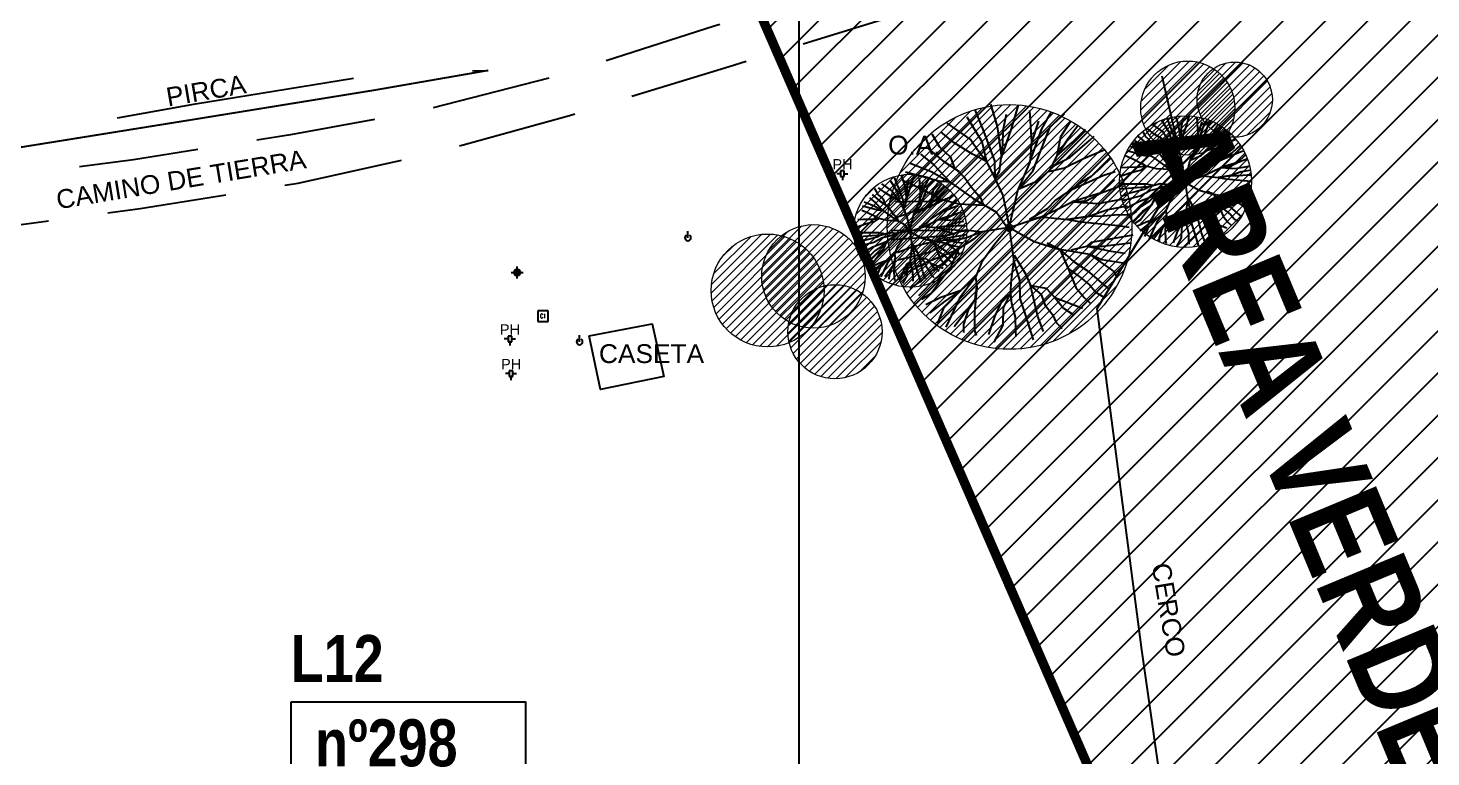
# Model space of a CAD drawing. Extents: x 352140 to 354978, y 6304672 to 6307963.
# Drawn here: x 352359 to 352433.6, y 6305841.8 to 6305880.5 of the extents above; entities that cross this region are included whole.
import ezdxf

# ---------------------------------------------------------------- set-up
doc = ezdxf.new("R2010")
doc.units = 0
for name, pattern in [('CONTINUOS', [0]), ('DASHDOT', [1, 0.5, -0.25, 0, -0.25]), ('DASHED', [19.05, 12.7, -6.35]), ('HIDDEN', [9.525, 6.35, -3.175])]:
    doc.linetypes.add(name, pattern=pattern)
doc.layers.get('0').update_dxf_attribs({"linetype": 'CONTINUOUS'})
for name, color, linetype in [('03_S2_Pav ext_Borde vereda', 7, 'CONTINUOUS'), ('1-CAMINO DE TIERRA', 252, 'HIDDEN'), ('1-CASA', 2, 'CONTINUOUS'), ('1-CERCO', 252, 'CERCO_LINE'), ('1-coordenadas', 8, 'CONTINUOUS'), ('1-PIRCA', 252, 'CONTINUOUS'), ('1-TEXTOS', 7, 'CONTINUOUS'), ('3-TALUD', 252, 'DASHED'), ('Paisajismo', 253, 'CONTINUOUS'), ('Z-CR', 253, 'CONTINUOUS'), ('Z-PH', 253, 'CONTINUOUS'), ('Z-PM', 253, 'CONTINUOUS'), ('Z-TEN', 253, 'CONTINUOUS')]:
    doc.layers.add(name, color=color, linetype=linetype)
doc.layers.add('0_ASD_LINEA OFICIAL', color=253, linetype='DASHDOT', lineweight=20)
doc.layers.add('0_ASD_TOPOGRAFIA_ELEMENTOS', color=9, linetype='CONTINUOS', lineweight=5, true_color=0xbdbdbd)
doc.styles.add('A', font='arial.ttf', dxfattribs={"height": 2})
doc.styles.add('NEW TURNER_TITULOS', font='techb___.ttf')
doc.styles.add('ROMANS', font='romans.shx', dxfattribs={"width": 0.75})
doc.linetypes.add('CERCO_LINE', pattern='A,0.5,-0.2,[" X ",STANDARD,S=0.1,R=0,X=-0.1,Y=-0.05],-0.25', length=0.95)

# ---------------------------------------------------------------- blocks, each defined once
blk = doc.blocks.new('COORDENADAS')
at = {"layer": '1-coordenadas'}
blk.add_line((220, -900.625), (220, -0.625), dxfattribs=at)
blk = doc.blocks.new('TEN')
at = {"layer": 'Z-TEN'}
blk.add_line((0, 0), (0, 0.89), dxfattribs=at)
blk.add_arc((0, 0), 0.396, 125.9547, 54.0453, dxfattribs=at)
blk = doc.blocks.new('PH')
at = {"layer": 'Z-PH'}
for p, q in [((-0.098, 0.148), (-0.295, 0.148)), ((-0.098, 0.295), (-0.098, 0)), ((0.098, 0.295), (-0.098, 0.295)), ((-0.098, 0), (-0.01, 0)), ((0.01, 0), (0.098, 0)), ((0.098, 0), (0.098, 0.295)), ((0.098, 0.148), (0.295, 0.148)), ((0, -0.01), (0, -0.197))]:
    blk.add_line(p, q, dxfattribs=at)
blk.add_circle((0, 0), 0.00984, dxfattribs=at)
at = {"layer": 'Z-PH', "style": 'A'}
blk.add_text('PH', height=0.55, dxfattribs=at).set_placement((-0.527, 0.377))
blk = doc.blocks.new('PM')
at = {"layer": 'Z-PM'}
for p, q in [((-1.61, 0), (1.61, 0)), ((0, -1.61), (0, 1.61))]:
    blk.add_line(p, q, dxfattribs=at)
for radius in [0.867, 0.521]:
    blk.add_circle((0, 0), radius, dxfattribs=at)
blk = doc.blocks.new('CR')
at = {"layer": 'Z-CR', "color": 9, "true_color": 0xbdbdbd}
for p, q in [((-1.12, 1.12), (-1.12, -1.12)), ((1.12, 1.12), (-1.12, 1.12)), ((1.12, -1.12), (1.12, 1.12)), ((-1.12, -1.12), (1.12, -1.12))]:
    blk.add_line(p, q, dxfattribs=at)
at = {"layer": 'Z-CR', "color": 9, "true_color": 0xbdbdbd, "style": 'ROMANS'}
blk.add_text('CI', height=0.9, dxfattribs=at).set_placement((-0.65, -0.45))
blk = doc.blocks.new('A$C27410629')
at = {"true_color": 0x136734, "transparency": 33554559}
h = blk.add_hatch(dxfattribs=at)
h.set_pattern_fill('ANSI31', color=116, scale=0.5)
h.set_pattern_definition([(45, (-8759.5625, -519.1036), (-1.12253202, 1.12253202), [])])
h.paths.add_polyline_path([(137.507, 1252.464, 0.117627), (109.815, 1254.194, 0.066925), (94.445, 1249.334, 0.315349), (64.302, 1196.27, 0.022683), (65.729, 1185.31), (112.36, 1218.953), (153.478, 1161.962), (172.105, 1139.481), (187.958, 1141.808), (193.565, 1120.466), (224.198, 1050.129), (250.62, 989.479), (268.153, 972.735, 0.000007), (291.49, 983.299), (238.195, 1105.634), (205.293, 1181.112), (177.053, 1197.652)])
blk.add_lwpolyline([(169.037, 1082.976), (181.494, 1082.976), (181.494, 1078.616), (169.037, 1078.616)], close=True)
at = {"layer": '0_ASD_LINEA OFICIAL', "ltscale": 8, "const_width": 0.5}
blk.add_lwpolyline([(250.62, 989.479), (268.153, 972.735, 0.000007), (291.49, 983.299), (291.49, 983.299), (238.195, 1105.634), (205.293, 1181.112), (177.053, 1197.652), (137.615, 1252.315)], format="xyb", dxfattribs=at)
for points in [[(65.729, 1185.31), (112.36, 1218.953), (153.478, 1161.962), (172.105, 1139.481), (187.958, 1141.808), (193.565, 1120.466), (224.198, 1050.129), (250.62, 989.479)], [(160.988, 1025.36), (224.196, 1050.134), (193.565, 1120.466), (187.958, 1141.808), (172.105, 1139.481), (153.478, 1161.962), (117.403, 1137.086), (85.584, 1125.976)]]:
    blk.add_lwpolyline(points, dxfattribs=at)
at = {"insert": (207.863, 1139.593), "char_height": 5, "attachment_point": 1, "rotation": 292.63017, "style": 'NEW TURNER_TITULOS'}
blk.add_mtext_dynamic_manual_height_columns('\\pxqc;AREA VERDE', width=91.37552, gutter_width=12.5, heights=[-5.073], dxfattribs=at)
at = {"char_height": 2.5, "attachment_point": 1, "style": 'NEW TURNER_TITULOS'}
for s, heights, insert in [('L12', [-2.529], (169.025, 1086.521)), ('nº298', [-2.551], (170.316, 1082.045))]:
    blk.add_mtext_dynamic_manual_height_columns(s, width=20.98523, gutter_width=12.5, heights=heights, dxfattribs=dict(at, insert=insert))
blk = doc.blocks.new('1.0 - LO RECABARREN LOTEO PARQUE - VEGETACION EXISTENTE ETAPA MUNICIPAL__2024')
at = {"layer": 'Paisajismo'}
for p, q in [((352410.162, 6305876.446), (352410.522, 6305875.265)), ((352411.283, 6305875.133), (352411.659, 6305876.388)), ((352408.916, 6305875.765), (352409.713, 6305874.458)), ((352409.34, 6305876.143), (352409.786, 6305875.004)), ((352410.841, 6305875.062), (352411.013, 6305875.916)), ((352412.241, 6305876.113), (352412.35, 6305874.41)), ((352412.899, 6305875.132), (352413.415, 6305876.032)), ((352413.341, 6305875.248), (352414.095, 6305875.936)), ((352419.548, 6305875.66, -691.81), (352419.723, 6305875.213, -691.81)), ((352420.02, 6305875.76, -691.81), (352420.142, 6305875.361, -691.81)), ((352420.323, 6305875.246, -691.81), (352420.421, 6305875.732, -691.81)), ((352420.575, 6305875.286, -691.81), (352420.725, 6305875.787, -691.81)), ((352421.127, 6305875.739, -691.81), (352421.182, 6305874.875, -691.81)), ((352408.244, 6305874.398), (352407.52, 6305874.969)), ((352407.844, 6305875.43), (352409.115, 6305874.549)), ((352409.786, 6305875.004), (352410.381, 6305873.433)), ((352410.522, 6305875.265), (352410.755, 6305873.616)), ((352410.755, 6305873.616), (352411.283, 6305875.133)), ((352410.826, 6305874.282), (352410.841, 6305875.062)), ((352412.252, 6305873.359), (352412.899, 6305875.132)), ((352412.722, 6305875.533), (352412.35, 6305874.41)), ((352412.808, 6305873.894), (352413.341, 6305875.248)), ((352414.404, 6305875.514), (352413.889, 6305874.702)), ((352414.811, 6305875.301), (352414.269, 6305874.577)), ((352414.53, 6305874.426), (352415.219, 6305875.117)), ((352418.257, 6305874.974, -691.81), (352418.383, 6305874.75, -691.81)), ((352418.845, 6305874.868, -691.81), (352418.487, 6305875.151, -691.81)), ((352418.784, 6305875.34, -691.81), (352419.341, 6305874.954, -691.81)), ((352419.274, 6305875.57, -691.81), (352419.682, 6305874.902, -691.81)), ((352419.341, 6305874.954, -691.81), (352419.557, 6305874.639, -691.81)), ((352419.682, 6305874.902, -691.81), (352419.817, 6305874.302, -691.81)), ((352419.723, 6305875.213, -691.81), (352420.062, 6305874.319, -691.81)), ((352420.142, 6305875.361, -691.81), (352420.275, 6305874.423, -691.81)), ((352420.275, 6305874.423, -691.81), (352420.575, 6305875.286, -691.81)), ((352420.315, 6305874.803, -691.81), (352420.323, 6305875.246, -691.81)), ((352421.126, 6305874.277, -691.81), (352421.494, 6305875.286, -691.81)), ((352421.394, 6305875.514, -691.81), (352421.182, 6305874.875, -691.81)), ((352421.443, 6305874.582, -691.81), (352421.746, 6305875.352, -691.81)), ((352421.494, 6305875.286, -691.81), (352421.671, 6305875.594, -691.81)), ((352421.746, 6305875.352, -691.81), (352421.908, 6305875.5, -691.81)), ((352422.058, 6305875.041, -691.81), (352421.947, 6305874.475, -691.81)), ((352422.274, 6305874.97, -691.81), (352421.947, 6305874.475, -691.81)), ((352422.242, 6305875.332, -691.81), (352422.058, 6305875.041, -691.81)), ((352422.449, 6305875.204, -691.81), (352422.274, 6305874.97, -691.81)), ((352422.423, 6305874.884, -691.81), (352422.62, 6305875.082, -691.81)), ((352406.77, 6305874.161), (352407.638, 6305873.44)), ((352407.053, 6305874.86), (352407.431, 6305874.191)), ((352407.431, 6305874.191), (352408.044, 6305873.633)), ((352409.201, 6305873.792), (352408.244, 6305874.398)), ((352409.115, 6305874.549), (352409.494, 6305873.996)), ((352409.713, 6305874.458), (352409.951, 6305873.402)), ((352410.644, 6305872.883), (352410.826, 6305874.282)), ((352412.35, 6305874.41), (352412.252, 6305873.359)), ((352412.35, 6305874.41), (352412.252, 6305873.359)), ((352413.889, 6305874.702), (352413.694, 6305873.708)), ((352414.269, 6305874.577), (352413.694, 6305873.708)), ((352413.694, 6305873.708), (352414.53, 6305874.426)), ((352414.402, 6305873.63), (352415.433, 6305874.507)), ((352415.433, 6305874.507), (352415.671, 6305874.737)), ((352417.586, 6305874.218, -691.81), (352418.147, 6305874.001, -691.81)), ((352417.819, 6305874.52, -691.81), (352418.214, 6305874.212, -691.81)), ((352418.007, 6305874.734, -691.81), (352418.501, 6305874.323, -691.81)), ((352418.214, 6305874.212, -691.81), (352418.718, 6305873.679, -691.81)), ((352418.383, 6305874.75, -691.81), (352418.732, 6305874.433, -691.81)), ((352418.501, 6305874.323, -691.81), (352418.996, 6305873.997, -691.81)), ((352418.732, 6305874.433, -691.81), (352418.837, 6305874.121, -691.81)), ((352419.39, 6305874.524, -691.81), (352418.845, 6305874.868, -691.81)), ((352419.817, 6305874.302, -691.81), (352419.39, 6305874.524, -691.81)), ((352419.557, 6305874.639, -691.81), (352419.817, 6305874.302, -691.81)), ((352419.817, 6305874.302, -691.81), (352420.074, 6305873.787, -691.81)), ((352420.062, 6305874.319, -691.81), (352420.074, 6305873.787, -691.81)), ((352420.211, 6305874.006, -691.81), (352420.315, 6305874.803, -691.81)), ((352421.126, 6305874.277, -691.81), (352420.778, 6305873.463, -691.81)), ((352421.182, 6305874.875, -691.81), (352421.126, 6305874.277, -691.81)), ((352421.182, 6305874.875, -691.81), (352421.126, 6305874.277, -691.81)), ((352421.233, 6305874.031, -691.81), (352421.443, 6305874.582, -691.81)), ((352421.36, 6305873.718, -691.81), (352421.902, 6305874.196, -691.81)), ((352421.947, 6305874.475, -691.81), (352421.704, 6305873.996, -691.81)), ((352421.902, 6305874.196, -691.81), (352422.35, 6305874.431, -691.81)), ((352421.947, 6305874.475, -691.81), (352422.423, 6305874.884, -691.81)), ((352422.174, 6305874.104, -691.81), (352422.748, 6305874.393, -691.81)), ((352422.35, 6305874.431, -691.81), (352422.869, 6305874.873, -691.81)), ((352422.748, 6305874.393, -691.81), (352423.166, 6305874.565, -691.81)), ((352423.414, 6305874.236, -691.81), (352423.276, 6305874.103, -691.81)), ((352406.44, 6305873.786), (352407.135, 6305873.244)), ((352407.638, 6305873.44), (352408.508, 6305872.866)), ((352408.044, 6305873.633), (352408.229, 6305873.084)), ((352409.951, 6305873.402), (352409.201, 6305873.792)), ((352409.494, 6305873.996), (352409.951, 6305873.402)), ((352409.951, 6305873.402), (352410.402, 6305872.497)), ((352410.381, 6305873.433), (352410.402, 6305872.497)), ((352412.439, 6305872.927), (352412.808, 6305873.894)), ((352413.694, 6305873.708), (352413.267, 6305872.864)), ((352413.614, 6305873.216), (352414.402, 6305873.63)), ((352414.093, 6305873.054), (352415.101, 6305873.564)), ((352415.101, 6305873.564), (352416.197, 6305874.013)), ((352416.546, 6305873.551), (352416.03, 6305873.054)), ((352417.319, 6305873.711, -691.81), (352417.734, 6305873.536, -691.81)), ((352418.372, 6305873.708, -691.81), (352417.433, 6305873.961, -691.81)), ((352417.734, 6305873.536, -691.81), (352418.247, 6305873.276, -691.81)), ((352418.147, 6305874.001, -691.81), (352418.718, 6305873.679, -691.81)), ((352418.718, 6305873.679, -691.81), (352418.372, 6305873.708, -691.81)), ((352418.718, 6305873.679, -691.81), (352419.419, 6305873.178, -691.81)), ((352418.837, 6305874.121, -691.81), (352419.164, 6305873.804, -691.81)), ((352419.164, 6305873.804, -691.81), (352419.359, 6305873.534, -691.81)), ((352419.359, 6305873.534, -691.81), (352419.641, 6305873.196, -691.81)), ((352420.074, 6305873.787, -691.81), (352420.211, 6305874.006, -691.81)), ((352420.074, 6305873.787, -691.81), (352420.308, 6305873.272, -691.81)), ((352420.488, 6305872.226, -691.81), (352420.778, 6305873.463, -691.81)), ((352420.778, 6305873.463, -691.81), (352421.233, 6305874.031, -691.81)), ((352420.778, 6305873.463, -691.81), (352421.36, 6305873.718, -691.81)), ((352421.704, 6305873.996, -691.81), (352422.174, 6305874.104, -691.81)), ((352422.691, 6305873.671, -691.81), (352422.286, 6305873.39, -691.81)), ((352422.514, 6305873.496, -691.81), (352422.286, 6305873.39, -691.81)), ((352423.34, 6305873.864, -691.81), (352422.514, 6305873.496, -691.81)), ((352422.983, 6305873.843, -691.81), (352422.691, 6305873.671, -691.81)), ((352423.276, 6305874.103, -691.81), (352422.983, 6305873.843, -691.81)), ((352423.689, 6305873.741, -691.81), (352423.284, 6305873.349, -691.81)), ((352423.284, 6305873.349, -691.81), (352423.731, 6305873.518, -691.81)), ((352423.586, 6305873.949, -691.81), (352423.34, 6305873.864, -691.81)), ((352423.731, 6305873.518, -691.81), (352423.775, 6305873.532, -691.81)), ((352405.425, 6305872.679), (352405.589, 6305872.141)), ((352407.412, 6305872.358), (352405.658, 6305872.832)), ((352405.854, 6305873.324), (352407.016, 6305872.873)), ((352405.936, 6305872.081), (352406.108, 6305872.653)), ((352407.016, 6305872.873), (352408.019, 6305872.309)), ((352407.135, 6305873.244), (352408.019, 6305872.309)), ((352408.229, 6305873.084), (352408.804, 6305872.528)), ((352410.402, 6305872.497), (352410.644, 6305872.883)), ((352412.252, 6305873.359), (352411.64, 6305871.928)), ((352411.64, 6305871.928), (352412.439, 6305872.927)), ((352412.662, 6305872.377), (352413.614, 6305873.216)), ((352413.267, 6305872.864), (352414.093, 6305873.054)), ((352416.03, 6305873.054), (352415.514, 6305872.596)), ((352416.792, 6305872.856), (352416.141, 6305872.634)), ((352417.569, 6305872.771, -691.81), (352417.013, 6305872.581, -691.81)), ((352417.419, 6305873.083, -691.81), (352417.064, 6305873.067, -691.81)), ((352418.063, 6305873.093, -691.81), (352417.419, 6305873.083, -691.81)), ((352418.123, 6305872.927, -691.81), (352417.569, 6305872.771, -691.81)), ((352418.441, 6305873.152, -691.81), (352418.063, 6305873.093, -691.81)), ((352418.441, 6305873.152, -691.81), (352418.123, 6305872.927, -691.81)), ((352418.247, 6305873.276, -691.81), (352418.441, 6305873.152, -691.81)), ((352418.994, 6305873.009, -691.81), (352418.441, 6305873.152, -691.81)), ((352419.725, 6305872.973, -691.81), (352418.994, 6305873.009, -691.81)), ((352419.419, 6305873.178, -691.81), (352420.121, 6305872.765, -691.81)), ((352419.641, 6305873.196, -691.81), (352419.725, 6305872.973, -691.81)), ((352420.121, 6305872.765, -691.81), (352420.402, 6305872.361, -691.81)), ((352420.308, 6305873.272, -691.81), (352420.39, 6305872.893, -691.81)), ((352420.39, 6305872.893, -691.81), (352420.506, 6305872.302, -691.81)), ((352421.655, 6305872.87, -691.81), (352421.116, 6305872.547, -691.81)), ((352421.473, 6305872.629, -691.81), (352421.921, 6305872.842, -691.81)), ((352421.904, 6305873.131, -691.81), (352421.655, 6305872.87, -691.81)), ((352422.286, 6305873.39, -691.81), (352421.904, 6305873.131, -691.81)), ((352421.921, 6305872.842, -691.81), (352422.413, 6305873.077, -691.81)), ((352423.284, 6305873.349, -691.81), (352422.413, 6305873.077, -691.81)), ((352422.413, 6305873.077, -691.81), (352422.836, 6305873.113, -691.81)), ((352422.413, 6305873.077, -691.81), (352423.19, 6305873.032, -691.81)), ((352422.836, 6305873.113, -691.81), (352423.284, 6305873.349, -691.81)), ((352423.488, 6305872.843, -691.81), (352422.938, 6305872.646, -691.81)), ((352422.938, 6305872.646, -691.81), (352423.36, 6305872.66, -691.81)), ((352423.19, 6305873.032, -691.81), (352423.892, 6305873.155, -691.81)), ((352423.36, 6305872.66, -691.81), (352423.805, 6305872.696, -691.81)), ((352423.942, 6305872.925, -691.81), (352423.488, 6305872.843, -691.81)), ((352423.805, 6305872.696, -691.81), (352423.976, 6305872.693, -691.81)), ((352404.008, 6305871.957), (352404.18, 6305871.651)), ((352404.55, 6305871.746), (352404.221, 6305872.006)), ((352404.368, 6305872.216), (352404.948, 6305871.814)), ((352404.857, 6305872.369), (352405.221, 6305871.773)), ((352405.05, 6305872.541), (352405.254, 6305872.022)), ((352405.254, 6305872.022), (352405.525, 6305871.306)), ((352405.561, 6305872.364), (352406.29, 6305872.057)), ((352405.589, 6305872.141), (352405.695, 6305871.389)), ((352405.695, 6305871.389), (352405.936, 6305872.081)), ((352405.728, 6305871.693), (352405.735, 6305872.048)), ((352405.735, 6305872.048), (352405.813, 6305872.438)), ((352406.29, 6305872.057), (352407.192, 6305871.599)), ((352406.373, 6305872.528), (352406.423, 6305871.751)), ((352406.378, 6305871.272), (352406.673, 6305872.08)), ((352406.592, 6305872.263), (352406.423, 6305871.751)), ((352406.631, 6305871.516), (352406.874, 6305872.134)), ((352406.673, 6305872.08), (352406.908, 6305872.491)), ((352406.874, 6305872.134), (352407.218, 6305872.447)), ((352407.359, 6305872.255), (352407.124, 6305871.884)), ((352407.545, 6305872.157), (352407.297, 6305871.828)), ((352408.019, 6305872.309), (352407.412, 6305872.358)), ((352407.417, 6305871.758), (352407.731, 6305872.074)), ((352408.019, 6305872.309), (352409.251, 6305871.428)), ((352408.804, 6305872.528), (352409.146, 6305872.053)), ((352409.146, 6305872.053), (352409.642, 6305871.459)), ((352410.402, 6305872.497), (352410.814, 6305871.593)), ((352411.131, 6305869.755), (352411.64, 6305871.928)), ((352411.64, 6305871.928), (352412.662, 6305872.377)), ((352415.001, 6305872.294), (352414.29, 6305871.8)), ((352414.69, 6305871.986), (352414.29, 6305871.8)), ((352416.141, 6305872.634), (352414.69, 6305871.986)), ((352415.514, 6305872.596), (352415.001, 6305872.294)), ((352416.754, 6305872.417), (352416.043, 6305871.728)), ((352416.043, 6305871.728), (352416.829, 6305872.025)), ((352416.829, 6305872.025), (352417.182, 6305872.136)), ((352417.015, 6305872.215, -691.81), (352418.444, 6305872.219, -691.81)), ((352417.032, 6305871.945, -691.81), (352417.687, 6305871.991, -691.81)), ((352418.338, 6305871.904, -691.81), (352417.566, 6305871.718, -691.81)), ((352417.687, 6305871.991, -691.81), (352418.621, 6305872.062, -691.81)), ((352418.777, 6305872.146, -691.81), (352418.338, 6305871.904, -691.81)), ((352418.444, 6305872.219, -691.81), (352418.777, 6305872.146, -691.81)), ((352418.621, 6305872.062, -691.81), (352419.179, 6305872.229, -691.81)), ((352419.241, 6305872.006, -691.81), (352418.683, 6305871.861, -691.81)), ((352419.417, 6305871.936, -691.81), (352418.968, 6305871.656, -691.81)), ((352419.179, 6305872.229, -691.81), (352419.688, 6305872.175, -691.81)), ((352419.688, 6305872.175, -691.81), (352419.241, 6305872.006, -691.81)), ((352419.688, 6305872.175, -691.81), (352419.417, 6305871.936, -691.81)), ((352420.506, 6305872.302, -691.81), (352419.688, 6305872.175, -691.81)), ((352419.688, 6305872.175, -691.81), (352419.688, 6305872.175, -691.81)), ((352420.467, 6305872.271, -691.81), (352420.058, 6305871.791, -691.81)), ((352420.402, 6305872.361, -691.81), (352421.259, 6305871.879, -691.81)), ((352420.506, 6305872.302, -691.81), (352421.473, 6305872.629, -691.81)), ((352420.506, 6305872.302, -691.81), (352420.648, 6305871.269, -691.81)), ((352421.116, 6305872.547, -691.81), (352421.473, 6305872.629, -691.81)), ((352421.473, 6305872.629, -691.81), (352422.27, 6305872.547, -691.81)), ((352422.27, 6305872.547, -691.81), (352422.938, 6305872.646, -691.81)), ((352422.938, 6305872.646, -691.81), (352422.27, 6305872.547, -691.81)), ((352422.27, 6305872.547, -691.81), (352422.678, 6305872.474, -691.81)), ((352422.678, 6305872.474, -691.81), (352423.796, 6305872.369, -691.81)), ((352423.988, 6305872.031, -691.81), (352422.984, 6305871.85, -691.81)), ((352423.796, 6305872.369, -691.81), (352423.998, 6305872.335, -691.81)), ((352403.461, 6305871.256), (352403.991, 6305871.051)), ((352403.728, 6305871.467), (352404.045, 6305871.22)), ((352403.879, 6305871.638), (352404.274, 6305871.309)), ((352404.045, 6305871.22), (352404.448, 6305870.793)), ((352404.18, 6305871.651), (352404.46, 6305871.397)), ((352404.274, 6305871.309), (352404.671, 6305871.047)), ((352404.46, 6305871.397), (352404.544, 6305871.147)), ((352404.987, 6305871.47), (352404.55, 6305871.746)), ((352404.948, 6305871.814), (352405.121, 6305871.562)), ((352405.329, 6305871.292), (352404.987, 6305871.47)), ((352405.737, 6305871.26), (352405.113, 6305871.233)), ((352405.121, 6305871.562), (352405.329, 6305871.292)), ((352405.221, 6305871.773), (352405.329, 6305871.292)), ((352405.329, 6305871.292), (352405.535, 6305870.879)), ((352405.525, 6305871.306), (352405.535, 6305870.879)), ((352405.645, 6305871.055), (352405.728, 6305871.693)), ((352406.869, 6305871.278), (352405.737, 6305871.26)), ((352406.378, 6305871.272), (352406.099, 6305870.62)), ((352406.423, 6305871.751), (352406.378, 6305871.272)), ((352406.423, 6305871.751), (352406.378, 6305871.272)), ((352406.463, 6305871.075), (352406.631, 6305871.516)), ((352406.565, 6305870.824), (352406.999, 6305871.207)), ((352407.036, 6305871.431), (352406.841, 6305871.047)), ((352407.534, 6305871.382), (352406.869, 6305871.278)), ((352407.534, 6305871.382), (352406.975, 6305870.987)), ((352406.999, 6305871.207), (352407.358, 6305871.396)), ((352407.124, 6305871.884), (352407.036, 6305871.431)), ((352407.297, 6305871.828), (352407.036, 6305871.431)), ((352407.036, 6305871.431), (352407.417, 6305871.758)), ((352407.192, 6305871.599), (352407.534, 6305871.382)), ((352407.217, 6305871.133), (352407.677, 6305871.365)), ((352407.358, 6305871.396), (352407.828, 6305871.796)), ((352408.504, 6305871.13), (352407.534, 6305871.382)), ((352407.677, 6305871.365), (352408.176, 6305871.57)), ((352407.828, 6305871.796), (352407.937, 6305871.9)), ((352408.336, 6305871.36), (352408.1, 6305871.133)), ((352409.251, 6305871.428), (352410.485, 6305870.703)), ((352409.642, 6305871.459), (352409.79, 6305871.067)), ((352410.814, 6305871.593), (352410.958, 6305870.928)), ((352413.618, 6305871.345), (352413.18, 6305870.886)), ((352414.29, 6305871.8), (352413.618, 6305871.345)), ((352413.647, 6305870.838), (352414.513, 6305871.25)), ((352416.043, 6305871.728), (352414.513, 6305871.25)), ((352414.513, 6305871.25), (352415.256, 6305871.314)), ((352414.513, 6305871.25), (352415.879, 6305871.171)), ((352415.256, 6305871.314), (352416.043, 6305871.728)), ((352415.879, 6305871.171), (352417.234, 6305871.41)), ((352417.566, 6305871.718, -691.81), (352417.128, 6305871.543, -691.81)), ((352418.123, 6305871.561, -691.81), (352417.141, 6305871.313, -691.81)), ((352417.333, 6305870.904, -691.81), (352418.042, 6305871.275, -691.81)), ((352418.042, 6305871.275, -691.81), (352418.732, 6305871.546, -691.81)), ((352418.683, 6305871.861, -691.81), (352418.123, 6305871.561, -691.81)), ((352418.606, 6305871.286, -691.81), (352418.179, 6305871.005, -691.81)), ((352418.968, 6305871.656, -691.81), (352418.606, 6305871.286, -691.81)), ((352418.968, 6305871.656, -691.81), (352418.724, 6305871.078, -691.81)), ((352418.732, 6305871.546, -691.81), (352418.968, 6305871.656, -691.81)), ((352419.671, 6305871.243, -691.81), (352419.485, 6305870.803, -691.81)), ((352420.058, 6305871.791, -691.81), (352419.671, 6305871.243, -691.81)), ((352420.571, 6305870.738, -691.81), (352420.648, 6305871.269, -691.81)), ((352420.648, 6305871.269, -691.81), (352420.652, 6305871.469, -691.81)), ((352420.648, 6305871.269, -691.81), (352420.815, 6305870.712, -691.81)), ((352420.652, 6305871.469, -691.81), (352420.996, 6305870.908, -691.81)), ((352421.259, 6305871.879, -691.81), (352422.031, 6305871.642, -691.81)), ((352421.657, 6305871.827, -691.81), (352422.031, 6305871.642, -691.81)), ((352422.031, 6305871.642, -691.81), (352421.657, 6305871.827, -691.81)), ((352422.938, 6305871.492, -691.81), (352422.031, 6305871.642, -691.81)), ((352422.031, 6305871.642, -691.81), (352422.286, 6305871.061, -691.81)), ((352422.031, 6305871.642, -691.81), (352422.446, 6305871.28, -691.81)), ((352422.378, 6305871.627, -691.81), (352422.848, 6305871.735, -691.81)), ((352422.446, 6305871.28, -691.81), (352422.863, 6305871.006, -691.81)), ((352422.984, 6305871.85, -691.81), (352422.848, 6305871.735, -691.81)), ((352422.848, 6305871.735, -691.81), (352423.581, 6305871.588, -691.81)), ((352422.848, 6305871.735, -691.81), (352423.249, 6305871.728, -691.81)), ((352422.938, 6305871.492, -691.81), (352423.67, 6305870.968, -691.81)), ((352423.29, 6305871.33, -691.81), (352422.938, 6305871.492, -691.81)), ((352423.249, 6305871.728, -691.81), (352423.964, 6305871.818, -691.81)), ((352423.835, 6305871.247, -691.81), (352423.29, 6305871.33, -691.81)), ((352423.581, 6305871.588, -691.81), (352423.915, 6305871.543, -691.81)), ((352403.328, 6305870.818), (352403.66, 6305870.678)), ((352404.171, 6305870.816), (352403.372, 6305871.032)), ((352403.66, 6305870.678), (352404.071, 6305870.47)), ((352403.991, 6305871.051), (352404.448, 6305870.793)), ((352404.071, 6305870.47), (352404.227, 6305870.371)), ((352404.448, 6305870.793), (352404.171, 6305870.816)), ((352404.448, 6305870.793), (352405.01, 6305870.392)), ((352404.544, 6305871.147), (352404.806, 6305870.893)), ((352404.806, 6305870.893), (352404.962, 6305870.677)), ((352404.962, 6305870.677), (352405.188, 6305870.406)), ((352406, 6305870.712), (352405.025, 6305870.378)), ((352405.535, 6305870.879), (352405.645, 6305871.055)), ((352405.535, 6305870.879), (352405.723, 6305870.467)), ((352405.723, 6305870.467), (352405.788, 6305870.164)), ((352405.867, 6305869.629), (352406.099, 6305870.62)), ((352406.975, 6305870.987), (352406, 6305870.712)), ((352406.099, 6305870.62), (352406.463, 6305871.075)), ((352406.099, 6305870.62), (352406.565, 6305870.824)), ((352406.841, 6305871.047), (352407.217, 6305871.133)), ((352407.307, 6305870.561), (352407.001, 6305870.354)), ((352407.631, 6305870.786), (352407.307, 6305870.561)), ((352407.489, 6305870.646), (352407.307, 6305870.561)), ((352408.107, 6305870.529), (352407.409, 6305870.311)), ((352408.151, 6305870.942), (352407.489, 6305870.646)), ((352407.865, 6305870.924), (352407.631, 6305870.786)), ((352407.747, 6305870.34), (352408.107, 6305870.529)), ((352408.1, 6305871.133), (352407.865, 6305870.924)), ((352408.431, 6305870.843), (352408.107, 6305870.529)), ((352408.107, 6305870.529), (352408.465, 6305870.664)), ((352408.448, 6305871.043), (352408.151, 6305870.942)), ((352408.465, 6305870.664), (352408.626, 6305870.714)), ((352409.79, 6305871.067), (352408.504, 6305871.13)), ((352410.485, 6305870.703), (352410.979, 6305869.992)), ((352410.958, 6305870.928), (352411.162, 6305869.889)), ((352411.162, 6305869.889), (352412.86, 6305870.463)), ((352413.18, 6305870.886), (352412.233, 6305870.319)), ((352412.233, 6305870.319), (352412.86, 6305870.463)), ((352412.86, 6305870.463), (352413.647, 6305870.838)), ((352412.86, 6305870.463), (352414.262, 6305870.32)), ((352414.262, 6305870.32), (352415.435, 6305870.492)), ((352415.435, 6305870.492), (352414.262, 6305870.32)), ((352416.401, 6305870.838), (352415.435, 6305870.492)), ((352415.435, 6305870.492), (352416.177, 6305870.517)), ((352416.177, 6305870.517), (352416.958, 6305870.581)), ((352417.433, 6305871.024), (352416.401, 6305870.838)), ((352416.958, 6305870.581), (352417.582, 6305870.569)), ((352417.885, 6305870.722, -691.81), (352417.503, 6305870.464, -691.81)), ((352417.772, 6305870.244, -691.81), (352418.266, 6305870.753, -691.81)), ((352418.179, 6305871.005, -691.81), (352417.885, 6305870.722, -691.81)), ((352418.724, 6305871.078, -691.81), (352418.141, 6305870.304, -691.81)), ((352418.266, 6305870.753, -691.81), (352418.724, 6305871.078, -691.81)), ((352419.485, 6305870.803, -691.81), (352419.007, 6305870.169, -691.81)), ((352419.056, 6305870.412, -691.81), (352419.485, 6305870.803, -691.81)), ((352419.524, 6305870.514, -691.81), (352419.451, 6305869.745, -691.81)), ((352419.472, 6305870.138, -691.81), (352419.524, 6305870.514, -691.81)), ((352419.524, 6305870.514, -691.81), (352419.472, 6305870.138, -691.81)), ((352419.485, 6305870.803, -691.81), (352419.524, 6305870.514, -691.81)), ((352420.541, 6305870.295, -691.81), (352420.571, 6305870.738, -691.81)), ((352420.815, 6305870.712, -691.81), (352420.827, 6305870.157, -691.81)), ((352420.996, 6305870.908, -691.81), (352421.145, 6305870.55, -691.81)), ((352421.37, 6305869.608, -691.81), (352421.145, 6305870.55, -691.81)), ((352421.145, 6305870.55, -691.81), (352421.145, 6305870.55, -691.81)), ((352421.145, 6305870.55, -691.81), (352421.621, 6305870.472, -691.81)), ((352421.145, 6305870.55, -691.81), (352421.473, 6305870.278, -691.81)), ((352421.621, 6305870.472, -691.81), (352421.883, 6305870.183, -691.81)), ((352422.286, 6305871.061, -691.81), (352422.524, 6305870.489, -691.81)), ((352422.286, 6305871.061, -691.81), (352422.659, 6305870.788, -691.81)), ((352422.524, 6305870.489, -691.81), (352422.769, 6305870.183, -691.81)), ((352422.659, 6305870.788, -691.81), (352422.943, 6305870.56, -691.81)), ((352422.863, 6305871.006, -691.81), (352423.518, 6305870.439, -691.81)), ((352422.943, 6305870.56, -691.81), (352423.138, 6305870.335, -691.81)), ((352423.67, 6305870.968, -691.81), (352423.705, 6305870.901, -691.81)), ((352403.528, 6305870.065), (352403.083, 6305869.913)), ((352403.408, 6305870.315), (352403.123, 6305870.303)), ((352403.924, 6305870.323), (352403.408, 6305870.315)), ((352403.972, 6305870.191), (352403.528, 6305870.065)), ((352404.227, 6305870.371), (352403.924, 6305870.323)), ((352404.227, 6305870.371), (352403.972, 6305870.191)), ((352404.669, 6305870.256), (352404.227, 6305870.371)), ((352405.256, 6305870.227), (352404.669, 6305870.256)), ((352404.866, 6305869.735), (352407.539, 6305869.743)), ((352405.01, 6305870.392), (352405.573, 6305870.061)), ((352405.188, 6305870.406), (352405.256, 6305870.227)), ((352405.881, 6305869.69), (352405.226, 6305869.588)), ((352405.573, 6305870.061), (352405.798, 6305869.737)), ((352405.788, 6305870.164), (352405.881, 6305869.69)), ((352405.798, 6305869.737), (352406.484, 6305869.351)), ((352405.881, 6305869.69), (352406.655, 6305869.952)), ((352405.881, 6305869.69), (352405.995, 6305868.862)), ((352406.801, 6305870.145), (352406.37, 6305869.886)), ((352406.37, 6305869.886), (352406.655, 6305869.952)), ((352406.655, 6305869.952), (352407.014, 6305870.123)), ((352406.655, 6305869.952), (352407.294, 6305869.886)), ((352407.001, 6305870.354), (352406.801, 6305870.145)), ((352407.014, 6305870.123), (352407.409, 6305870.311)), ((352407.294, 6305869.886), (352407.829, 6305869.965)), ((352407.829, 6305869.965), (352407.294, 6305869.886)), ((352407.294, 6305869.886), (352407.621, 6305869.827)), ((352407.409, 6305870.311), (352407.747, 6305870.34)), ((352407.409, 6305870.311), (352408.032, 6305870.275)), ((352407.539, 6305869.743), (352408.124, 6305869.615)), ((352407.621, 6305869.827), (352408.517, 6305869.743)), ((352408.27, 6305870.123), (352407.829, 6305869.965)), ((352407.829, 6305869.965), (352408.167, 6305869.977)), ((352407.849, 6305869.466), (352408.829, 6305869.76)), ((352408.032, 6305870.275), (352408.65, 6305870.383)), ((352408.167, 6305869.977), (352408.524, 6305870.005)), ((352408.74, 6305870.208), (352408.27, 6305870.123)), ((352408.517, 6305869.743), (352408.784, 6305869.698)), ((352408.524, 6305870.005), (352408.808, 6305870)), ((352408.829, 6305869.76), (352409.725, 6305869.665)), ((352411.162, 6305869.889), (352409.725, 6305869.665)), ((352411.093, 6305869.834), (352410.375, 6305868.99)), ((352410.979, 6305869.992), (352412.484, 6305869.145)), ((352411.162, 6305869.889), (352411.411, 6305868.074)), ((352414.262, 6305870.32), (352414.979, 6305870.19)), ((352414.979, 6305870.19), (352416.944, 6305870.006)), ((352416.944, 6305870.006), (352417.529, 6305869.907)), ((352418.141, 6305870.304, -691.81), (352417.853, 6305870.126, -691.81)), ((352417.984, 6305869.973, -691.81), (352418.44, 6305870.198, -691.81)), ((352418.11, 6305869.72, -691.81), (352418.561, 6305870.066, -691.81)), ((352418.517, 6305869.863, -691.81), (352418.341, 6305869.415, -691.81)), ((352418.44, 6305870.198, -691.81), (352419.056, 6305870.412, -691.81)), ((352419.056, 6305870.412, -691.81), (352418.517, 6305869.863, -691.81)), ((352418.561, 6305870.066, -691.81), (352419.056, 6305870.412, -691.81)), ((352419.007, 6305870.169, -691.81), (352418.59, 6305869.29, -691.81)), ((352418.841, 6305869.305, -691.81), (352419.472, 6305870.138, -691.81)), ((352419.266, 6305869.809, -691.81), (352419.125, 6305869.368, -691.81)), ((352419.472, 6305870.138, -691.81), (352419.266, 6305869.809, -691.81)), ((352419.451, 6305869.745, -691.81), (352419.457, 6305869.193, -691.81)), ((352420.084, 6305869.633, -691.81), (352420.31, 6305870.129, -691.81)), ((352420.31, 6305870.129, -691.81), (352420.541, 6305870.295, -691.81)), ((352420.323, 6305869.346, -691.81), (352420.333, 6305869.878, -691.81)), ((352420.333, 6305869.878, -691.81), (352420.541, 6305870.295, -691.81)), ((352420.541, 6305870.295, -691.81), (352420.576, 6305870.008, -691.81)), ((352420.576, 6305870.008, -691.81), (352420.685, 6305869.588, -691.81)), ((352420.827, 6305870.157, -691.81), (352420.994, 6305869.643, -691.81)), ((352421.473, 6305870.278, -691.81), (352421.578, 6305869.965, -691.81)), ((352421.578, 6305869.965, -691.81), (352421.816, 6305869.672, -691.81)), ((352421.816, 6305869.672, -691.81), (352421.923, 6305869.426, -691.81)), ((352421.883, 6305870.183, -691.81), (352422.726, 6305869.866, -691.81)), ((352421.883, 6305870.183, -691.81), (352422.144, 6305869.861, -691.81)), ((352422.144, 6305869.861, -691.81), (352422.442, 6305869.672, -691.81)), ((352422.769, 6305870.183, -691.81), (352422.949, 6305870.013, -691.81)), ((352423.138, 6305870.335, -691.81), (352423.336, 6305870.22, -691.81)), ((352403.01, 6305869.62), (352404.229, 6305869.624)), ((352403.017, 6305869.398), (352403.622, 6305869.44)), ((352403.525, 6305869.222), (352403.174, 6305869.082)), ((352403.972, 6305869.096), (352403.185, 6305868.898)), ((352404.144, 6305869.371), (352403.525, 6305869.222)), ((352403.622, 6305869.44), (352404.37, 6305869.497)), ((352403.907, 6305868.867), (352404.46, 6305869.084)), ((352404.421, 6305869.336), (352403.972, 6305869.096)), ((352404.496, 6305869.565), (352404.144, 6305869.371)), ((352404.229, 6305869.624), (352404.496, 6305869.565)), ((352404.649, 6305869.172), (352404.359, 6305868.876)), ((352404.37, 6305869.497), (352404.818, 6305869.631)), ((352404.868, 6305869.452), (352404.421, 6305869.336)), ((352404.649, 6305869.172), (352404.453, 6305868.709)), ((352404.46, 6305869.084), (352404.649, 6305869.172)), ((352405.009, 6305869.396), (352404.649, 6305869.172)), ((352404.818, 6305869.631), (352405.226, 6305869.588)), ((352405.226, 6305869.588), (352404.868, 6305869.452)), ((352404.88, 6305869.249), (352406.208, 6305869.341)), ((352405.226, 6305869.588), (352405.009, 6305869.396)), ((352405.522, 6305869.28), (352405.212, 6305868.842)), ((352405.226, 6305869.588), (352405.226, 6305869.588)), ((352405.85, 6305869.665), (352405.522, 6305869.28)), ((352407.352, 6305869.189), (352405.995, 6305868.863)), ((352405.995, 6305868.862), (352405.998, 6305869.022)), ((352405.998, 6305869.022), (352406.274, 6305868.573)), ((352406.208, 6305869.341), (352407.849, 6305869.466)), ((352406.484, 6305869.351), (352407.103, 6305869.161)), ((352406.803, 6305869.309), (352407.103, 6305869.161)), ((352407.103, 6305869.161), (352406.803, 6305869.309)), ((352407.959, 6305869.113), (352406.974, 6305868.586)), ((352407.83, 6305869.041), (352407.103, 6305869.161)), ((352407.103, 6305869.161), (352407.307, 6305868.695)), ((352407.103, 6305869.161), (352407.435, 6305868.871)), ((352408.124, 6305869.615), (352407.352, 6305869.189)), ((352407.381, 6305869.149), (352407.757, 6305869.236)), ((352407.866, 6305869.328), (352407.757, 6305869.236)), ((352407.757, 6305869.236), (352408.344, 6305869.118)), ((352407.757, 6305869.236), (352408.079, 6305869.23)), ((352407.83, 6305869.041), (352408.415, 6305868.621)), ((352408.112, 6305868.911), (352407.83, 6305869.041)), ((352408.874, 6305869.509), (352407.866, 6305869.328)), ((352408.939, 6305869.368), (352407.959, 6305869.113)), ((352408.079, 6305869.23), (352408.817, 6305869.323)), ((352408.344, 6305869.118), (352408.692, 6305869.071)), ((352409.249, 6305869.245), (352408.459, 6305868.753)), ((352409.725, 6305869.665), (352408.939, 6305869.368)), ((352409.725, 6305869.665), (352409.249, 6305869.245)), ((352410.375, 6305868.99), (352409.694, 6305868.028)), ((352409.725, 6305869.665), (352409.725, 6305869.665)), ((352412.484, 6305869.145), (352413.842, 6305868.729)), ((352413.185, 6305869.054), (352413.842, 6305868.729)), ((352413.842, 6305868.729), (352413.185, 6305869.054)), ((352415.516, 6305869.094), (352415.278, 6305868.893)), ((352417.727, 6305869.492), (352415.516, 6305869.094)), ((352415.982, 6305868.88), (352417.602, 6305869.084)), ((352419.125, 6305869.368, -691.81), (352419.12, 6305869.124, -691.81)), ((352419.457, 6305869.193, -691.81), (352419.504, 6305869.042, -691.81)), ((352419.889, 6305869.068, -691.81), (352420.084, 6305869.633, -691.81)), ((352420.047, 6305868.841, -691.81), (352420.323, 6305869.346, -691.81)), ((352420.685, 6305869.588, -691.81), (352420.694, 6305869.17, -691.81)), ((352420.694, 6305869.17, -691.81), (352420.707, 6305869.003, -691.81)), ((352420.994, 6305869.643, -691.81), (352421.225, 6305868.907, -691.81)), ((352421.546, 6305869.154, -691.81), (352421.37, 6305869.608, -691.81)), ((352421.923, 6305869.426, -691.81), (352422.097, 6305869.245, -691.81)), ((352403.339, 6305868.57), (352403.907, 6305868.867)), ((352403.781, 6305868.424), (352403.475, 6305868.217)), ((352403.69, 6305868.041), (352404.086, 6305868.449)), ((352404.017, 6305868.651), (352403.781, 6305868.424)), ((352404.453, 6305868.709), (352403.986, 6305868.089)), ((352404.359, 6305868.876), (352404.017, 6305868.651)), ((352404.086, 6305868.449), (352404.453, 6305868.709)), ((352405.063, 6305868.489), (352404.68, 6305867.981)), ((352404.719, 6305868.176), (352405.063, 6305868.489)), ((352405.094, 6305868.257), (352405.035, 6305867.641)), ((352405.053, 6305867.956), (352405.094, 6305868.257)), ((352405.094, 6305868.257), (352405.053, 6305867.956)), ((352405.212, 6305868.842), (352405.063, 6305868.489)), ((352405.063, 6305868.489), (352405.094, 6305868.257)), ((352405.995, 6305868.863), (352405.225, 6305868.554)), ((352406.974, 6305868.586), (352405.249, 6305868.151)), ((352405.909, 6305868.082), (352405.933, 6305868.437)), ((352405.933, 6305868.437), (352405.995, 6305868.862)), ((352405.995, 6305868.862), (352406.128, 6305868.416)), ((352406.128, 6305868.416), (352406.138, 6305867.971)), ((352406.274, 6305868.573), (352406.393, 6305868.286)), ((352406.574, 6305867.532), (352406.393, 6305868.286)), ((352406.393, 6305868.286), (352406.393, 6305868.286)), ((352406.393, 6305868.286), (352406.774, 6305868.224)), ((352406.393, 6305868.286), (352406.655, 6305868.068)), ((352406.774, 6305868.224), (352406.984, 6305867.992)), ((352406.832, 6305868.084), (352408.045, 6305868.56)), ((352407.307, 6305868.695), (352407.498, 6305868.237)), ((352407.307, 6305868.695), (352407.606, 6305868.477)), ((352407.435, 6305868.871), (352407.769, 6305868.651)), ((352407.498, 6305868.237), (352407.694, 6305867.992)), ((352407.606, 6305868.477), (352407.833, 6305868.295)), ((352407.769, 6305868.651), (352408.294, 6305868.197)), ((352408.459, 6305868.753), (352407.823, 6305868.102)), ((352407.833, 6305868.295), (352407.99, 6305868.114)), ((352408.459, 6305868.753), (352408.03, 6305867.738)), ((352408.045, 6305868.56), (352408.459, 6305868.753)), ((352408.644, 6305868.83), (352408.112, 6305868.911)), ((352408.415, 6305868.621), (352408.493, 6305868.473)), ((352411.411, 6305868.074), (352411.417, 6305868.424)), ((352411.417, 6305868.424), (352412.023, 6305867.438)), ((352415.436, 6305868.465), (352413.842, 6305868.729)), ((352413.842, 6305868.729), (352414.29, 6305867.708)), ((352413.842, 6305868.729), (352414.571, 6305868.092)), ((352414.452, 6305868.703), (352415.278, 6305868.893)), ((352415.278, 6305868.893), (352416.565, 6305868.634)), ((352415.278, 6305868.893), (352415.982, 6305868.88)), ((352415.436, 6305868.465), (352416.721, 6305867.545)), ((352416.055, 6305868.181), (352415.436, 6305868.465)), ((352417.221, 6305868.003), (352416.055, 6305868.181)), ((352416.565, 6305868.634), (352417.327, 6305868.531)), ((352403.986, 6305868.089), (352403.756, 6305867.946)), ((352403.86, 6305867.824), (352404.225, 6305868.004)), ((352403.962, 6305867.621), (352404.322, 6305867.899)), ((352404.287, 6305867.736), (352404.147, 6305867.377)), ((352404.225, 6305868.004), (352404.719, 6305868.176)), ((352404.719, 6305868.176), (352404.287, 6305867.736)), ((352404.322, 6305867.899), (352404.719, 6305868.176)), ((352404.68, 6305867.981), (352404.346, 6305867.276)), ((352404.547, 6305867.289), (352405.053, 6305867.956)), ((352404.888, 6305867.693), (352404.774, 6305867.339)), ((352405.053, 6305867.956), (352404.888, 6305867.693)), ((352405.035, 6305867.641), (352405.041, 6305867.199)), ((352405.387, 6305867.099), (352405.543, 6305867.551)), ((352405.543, 6305867.551), (352405.724, 6305867.949)), ((352405.586, 6305867.432), (352406.832, 6305868.084)), ((352405.724, 6305867.949), (352405.909, 6305868.082)), ((352405.734, 6305867.321), (352405.742, 6305867.748)), ((352405.742, 6305867.748), (352405.909, 6305868.082)), ((352405.909, 6305868.082), (352405.937, 6305867.852)), ((352405.937, 6305867.852), (352406.024, 6305867.515)), ((352406.024, 6305867.515), (352406.031, 6305867.181)), ((352406.138, 6305867.971), (352406.272, 6305867.56)), ((352406.272, 6305867.56), (352406.457, 6305866.97)), ((352407.073, 6305867.61), (352406.556, 6305867.113)), ((352406.714, 6305867.168), (352406.574, 6305867.532)), ((352406.655, 6305868.068), (352406.739, 6305867.818)), ((352406.739, 6305867.818), (352406.931, 6305867.583)), ((352406.931, 6305867.583), (352407.016, 6305867.386)), ((352406.984, 6305867.992), (352407.659, 6305867.738)), ((352406.984, 6305867.992), (352407.193, 6305867.734)), ((352408.03, 6305867.738), (352407.005, 6305866.378)), ((352407.823, 6305868.102), (352407.073, 6305867.61)), ((352407.193, 6305867.734), (352407.432, 6305867.582)), ((352407.226, 6305867.166), (352408.03, 6305867.738)), ((352407.694, 6305867.992), (352407.839, 6305867.856)), ((352407.99, 6305868.114), (352408.148, 6305868.022)), ((352409.694, 6305868.028), (352409.367, 6305867.255)), ((352411.276, 6305867.141), (352411.411, 6305868.074)), ((352411.411, 6305868.074), (352411.704, 6305867.094)), ((352412.023, 6305867.438), (352412.284, 6305866.81)), ((352414.29, 6305867.708), (352414.707, 6305866.702)), ((352414.29, 6305867.708), (352414.944, 6305867.227)), ((352414.571, 6305868.092), (352415.303, 6305867.61)), ((352415.303, 6305867.61), (352416.454, 6305866.614)), ((352416.721, 6305867.545), (352416.891, 6305867.218)), ((352404.774, 6305867.339), (352404.771, 6305867.144)), ((352405.041, 6305867.199), (352405.078, 6305867.078)), ((352405.513, 6305866.917), (352405.734, 6305867.321)), ((352406.556, 6305867.113), (352405.884, 6305866.658)), ((352406.031, 6305867.181), (352406.042, 6305867.047)), ((352406.357, 6305866.273), (352407.226, 6305867.166)), ((352407.016, 6305867.386), (352407.155, 6305867.241)), ((352409.367, 6305867.255), (352408.527, 6305866.14)), ((352408.613, 6305866.567), (352409.367, 6305867.255)), ((352409.436, 6305866.747), (352409.307, 6305865.395)), ((352409.345, 6305866.086), (352409.436, 6305866.747)), ((352409.436, 6305866.747), (352409.345, 6305866.086)), ((352409.367, 6305867.255), (352409.436, 6305866.747)), ((352411.223, 6305866.362), (352411.276, 6305867.141)), ((352411.704, 6305867.094), (352411.725, 6305866.119)), ((352412.681, 6305865.155), (352412.284, 6305866.81)), ((352412.284, 6305866.81), (352412.284, 6305866.81)), ((352412.284, 6305866.81), (352413.121, 6305866.673)), ((352412.284, 6305866.81), (352412.86, 6305866.331)), ((352414.707, 6305866.702), (352415.138, 6305866.165)), ((352414.944, 6305867.227), (352415.444, 6305866.828)), ((352415.444, 6305866.828), (352415.787, 6305866.432)), ((352407.005, 6305866.378), (352406.5, 6305866.064)), ((352406.73, 6305865.796), (352407.53, 6305866.192)), ((352406.952, 6305865.351), (352407.743, 6305865.96)), ((352407.53, 6305866.192), (352408.613, 6305866.567)), ((352408.613, 6305866.567), (352407.666, 6305865.602)), ((352407.743, 6305865.96), (352408.613, 6305866.567)), ((352408.527, 6305866.14), (352407.796, 6305864.595)), ((352408.235, 6305864.623), (352409.345, 6305866.086)), ((352409.345, 6305866.086), (352408.983, 6305865.508)), ((352410.42, 6305865.198), (352410.818, 6305866.071)), ((352410.818, 6305866.071), (352411.223, 6305866.362)), ((352410.858, 6305865.628), (352411.223, 6305866.362)), ((352411.223, 6305866.362), (352411.284, 6305865.857)), ((352411.725, 6305866.119), (352412.02, 6305865.217)), ((352412.86, 6305866.331), (352413.045, 6305865.782)), ((352413.121, 6305866.673), (352413.581, 6305866.165)), ((352413.581, 6305866.165), (352415.063, 6305865.607)), ((352413.581, 6305866.165), (352414.04, 6305865.599)), ((352415.138, 6305866.165), (352415.455, 6305865.866)), ((352415.787, 6305866.432), (352416.135, 6305866.23)), ((352407.666, 6305865.602), (352407.358, 6305864.815)), ((352408.983, 6305865.508), (352408.734, 6305864.733)), ((352409.307, 6305865.395), (352409.318, 6305864.426)), ((352410.078, 6305864.206), (352410.42, 6305865.198)), ((352410.84, 6305864.693), (352410.858, 6305865.628)), ((352411.284, 6305865.857), (352411.476, 6305865.119)), ((352412.02, 6305865.217), (352412.425, 6305863.923)), ((352413.045, 6305865.782), (352413.464, 6305865.267)), ((352413.464, 6305865.267), (352413.651, 6305864.835)), ((352414.04, 6305865.599), (352414.563, 6305865.266)), ((352408.734, 6305864.733), (352408.726, 6305864.304)), ((352410.355, 6305863.806), (352410.84, 6305864.693)), ((352411.476, 6305865.119), (352411.491, 6305864.385)), ((352412.989, 6305864.357), (352412.681, 6305865.155)), ((352413.651, 6305864.835), (352413.957, 6305864.518)), ((352409.318, 6305864.426), (352409.401, 6305864.16)), ((352411.491, 6305864.385), (352411.515, 6305864.091))]:
    blk.add_line(p, q, dxfattribs=at)
for points in [[(352405.799, 6305869.69, 1), (352405.963, 6305869.69, 1)], [(352410.981, 6305869.889, 1), (352411.343, 6305869.889, 1)]]:
    blk.add_lwpolyline(points, format="xyb", close=True, dxfattribs=at)

msp = doc.modelspace()

# ---------------------------------------------------------------- hatches: boundary and pattern name
at = {"layer": '0_ASD_TOPOGRAFIA_ELEMENTOS'}
h = msp.add_hatch(dxfattribs=at)
h.set_pattern_fill('ANSI31', color=256, scale=0.1)
h.set_pattern_definition([(45, (346117.8747, 6304136.4846), (-0.224506403, 0.224506403), [])])
edge = h.paths.add_edge_path()
edge.add_arc((352420.649, 6305876.237), 2.5, 0, 360)
h = msp.add_hatch(dxfattribs=at)
h.set_pattern_fill('ANSI31', color=256, scale=0.1)
h.set_pattern_definition([(45, (346120.3681, 6304136.93233), (-0.224506403, 0.224506403), [])])
edge = h.paths.add_edge_path()
edge.add_arc((352423.142, 6305876.685), 2, 0, 360)
h = msp.add_hatch(dxfattribs=at)
h.set_pattern_fill('ANSI31', color=256, scale=0.1)
h.set_pattern_definition([(45, (346108.40763, 6304130.16687), (-0.224506403, 0.224506403), [])])
edge = h.paths.add_edge_path()
edge.add_arc((352411.182, 6305869.919), 6.5, 0, 360)
h = msp.add_hatch(dxfattribs=at)
h.set_pattern_fill('ANSI31', color=256, scale=0.1)
h.set_pattern_definition([(45, (346117.7518, 6304132.5802), (-0.224506403, 0.224506403), [])])
edge = h.paths.add_edge_path()
edge.add_arc((352420.526, 6305872.332), 3.5, 0, 360)
h = msp.add_hatch(dxfattribs=at)
h.set_pattern_fill('ANSI31', color=256, scale=0.1)
h.set_pattern_definition([(45, (346103.12674, 6304129.96795), (-0.224506403, 0.224506403), [])])
edge = h.paths.add_edge_path()
edge.add_arc((352405.901, 6305869.72), 3, 0, 360)
h = msp.add_hatch(dxfattribs=at)
h.set_pattern_fill('ANSI31', color=256, scale=0.1)
h.set_pattern_definition([(45, (346097.9842, 6304127.54148), (-0.224506403, 0.224506403), [])])
edge = h.paths.add_edge_path()
edge.add_arc((352400.758, 6305867.294), 2.75, 0, 360)
h = msp.add_hatch(dxfattribs=at)
h.set_pattern_fill('ANSI31', color=256, scale=0.1)
h.set_pattern_definition([(45, (346095.54755, 6304126.79376), (-0.224506403, 0.224506403), [])])
edge = h.paths.add_edge_path()
edge.add_arc((352398.322, 6305866.546), 3, 0, 360)
h = msp.add_hatch(dxfattribs=at)
h.set_pattern_fill('ANSI31', color=256, scale=0.1)
h.set_pattern_definition([(45, (346099.12745, 6304124.6004), (-0.224506403, 0.224506403), [])])
edge = h.paths.add_edge_path()
edge.add_arc((352401.902, 6305864.353), 2.5, 0, 360)

# ---------------------------------------------------------------- linework, layer by layer
for centre, radius in [((352420.649, 6305876.237), 2.5), ((352423.142, 6305876.685), 2), ((352411.182, 6305869.919), 6.5), ((352420.526, 6305872.332), 3.5), ((352405.901, 6305869.72), 3), ((352400.758, 6305867.294), 2.75), ((352398.322, 6305866.546), 3), ((352401.902, 6305864.353), 2.5)]:
    msp.add_circle(centre, radius, dxfattribs=at)
at = {"layer": '1-CAMINO DE TIERRA', "flags": 128}
for points in [[(352413.92, 6305886.513), (352405.018, 6305883.544), (352395.481, 6305880.59), (352387.49, 6305878.023), (352379.778, 6305876.063), (352372.972, 6305874.824), (352364.635, 6305873.482), (352356.713, 6305872.473), (352347.968, 6305871.576), (352334.861, 6305870.57), (352331.675, 6305872.746), (352330.009, 6305875.851), (352329.701, 6305879.505)], [(352296.924, 6305864.144), (352304.768, 6305865.145), (352315.481, 6305866.078), (352328.011, 6305867.412), (352335.936, 6305867.82), (352348.41, 6305868.866), (352357.076, 6305869.844), (352364.976, 6305870.903), (352373.385, 6305872.246), (352380.487, 6305873.832), (352387.798, 6305875.845), (352396.288, 6305878.449), (352405.565, 6305881.292), (352414.503, 6305884.167)]]:
    msp.add_lwpolyline(points, dxfattribs=at)
at = {"layer": '1-CASA', "flags": 128}
msp.add_lwpolyline([(352388.848, 6305864.135), (352392.195, 6305864.778), (352392.801, 6305861.966), (352389.438, 6305861.275), (352388.848, 6305864.135)], dxfattribs=at)
at = {"layer": '1-CERCO', "ltscale": 6, "flags": 128}
msp.add_lwpolyline([(352419.261, 6305877.959), (352420.389, 6305873.078), (352415.82, 6305865.561), (352418.194, 6305847.449), (352419.461, 6305838.507), (352420.833, 6305829.558), (352422.263, 6305820.451), (352423.072, 6305814.547)], dxfattribs=at)
at = {"layer": '1-PIRCA', "const_width": 0.1, "flags": 128}
msp.add_lwpolyline([(352330.147, 6305879.899), (352331.486, 6305874.574), (352333.92, 6305872.277), (352336.827, 6305871.848), (352348.24, 6305872.987), (352358.722, 6305874.17), (352367.909, 6305875.646), (352377.47, 6305877.196), (352383.476, 6305878.24)], dxfattribs=at)
at = {"layer": '3-TALUD', "flags": 128}
msp.add_lwpolyline([(352330.147, 6305879.899), (352332.073, 6305874.939), (352334.508, 6305872.779), (352336.838, 6305872.398), (352348.216, 6305873.679), (352358.567, 6305874.791), (352367.929, 6305876.454), (352377.769, 6305878.059), (352383.476, 6305878.24)], dxfattribs=at)

# ---------------------------------------------------------------- block references
at = {"color": 252, "linetype": 'DASHED'}
msp.add_blockref('COORDENADAS', (352180, 6306200.625), dxfattribs=at)
at = {"layer": '03_S2_Pav ext_Borde vereda', "linetype": 'Continuous'}
msp.add_blockref('A$C27410629', (352203.962, 6304761.714), dxfattribs=at)
at = {"layer": 'Paisajismo'}
msp.add_blockref('1.0 - LO RECABARREN LOTEO PARQUE - VEGETACION EXISTENTE ETAPA MUNICIPAL__2024', (0, 0), dxfattribs=at)
at = {"layer": 'Z-CR', "xscale": 0.25, "yscale": 0.25, "zscale": 0.25}
msp.add_blockref('CR', (352386.386, 6305865.185), dxfattribs=at)
at = {"layer": 'Z-PH'}
for p in [(352402.295, 6305872.599), (352384.628, 6305863.82), (352384.688, 6305861.979)]:
    msp.add_blockref('PH', p, dxfattribs=at)
at = {"layer": 'Z-PM', "xscale": 0.2, "yscale": 0.2, "zscale": 0.2}
msp.add_blockref('PM', (352385.017, 6305867.503), dxfattribs=at)
at = {"layer": 'Z-TEN', "xscale": 0.4, "yscale": 0.4, "zscale": 0.4}
for p in [(352394.088, 6305869.349), (352388.33, 6305863.822)]:
    msp.add_blockref('TEN', p, dxfattribs=at)

# ---------------------------------------------------------------- texts
at = {"layer": '1-TEXTOS', "style": 'A'}
for s, rotation, p in [('PIRCA', 9.71399, (352366.462, 6305876.316)), ('CAMINO DE TIERRA', 9.3923, (352360.615, 6305870.857)), ('CERCO', 279.51451, (352418.721, 6305851.974))]:
    msp.add_text(s, height=1, rotation=rotation, dxfattribs=at).set_placement(p)
for s, p in [('O.A.', (352404.727, 6305873.769)), ('CASETA', (352389.361, 6305862.688))]:
    msp.add_text(s, height=1, dxfattribs=at).set_placement(p)

doc.saveas('drawing.dxf')
